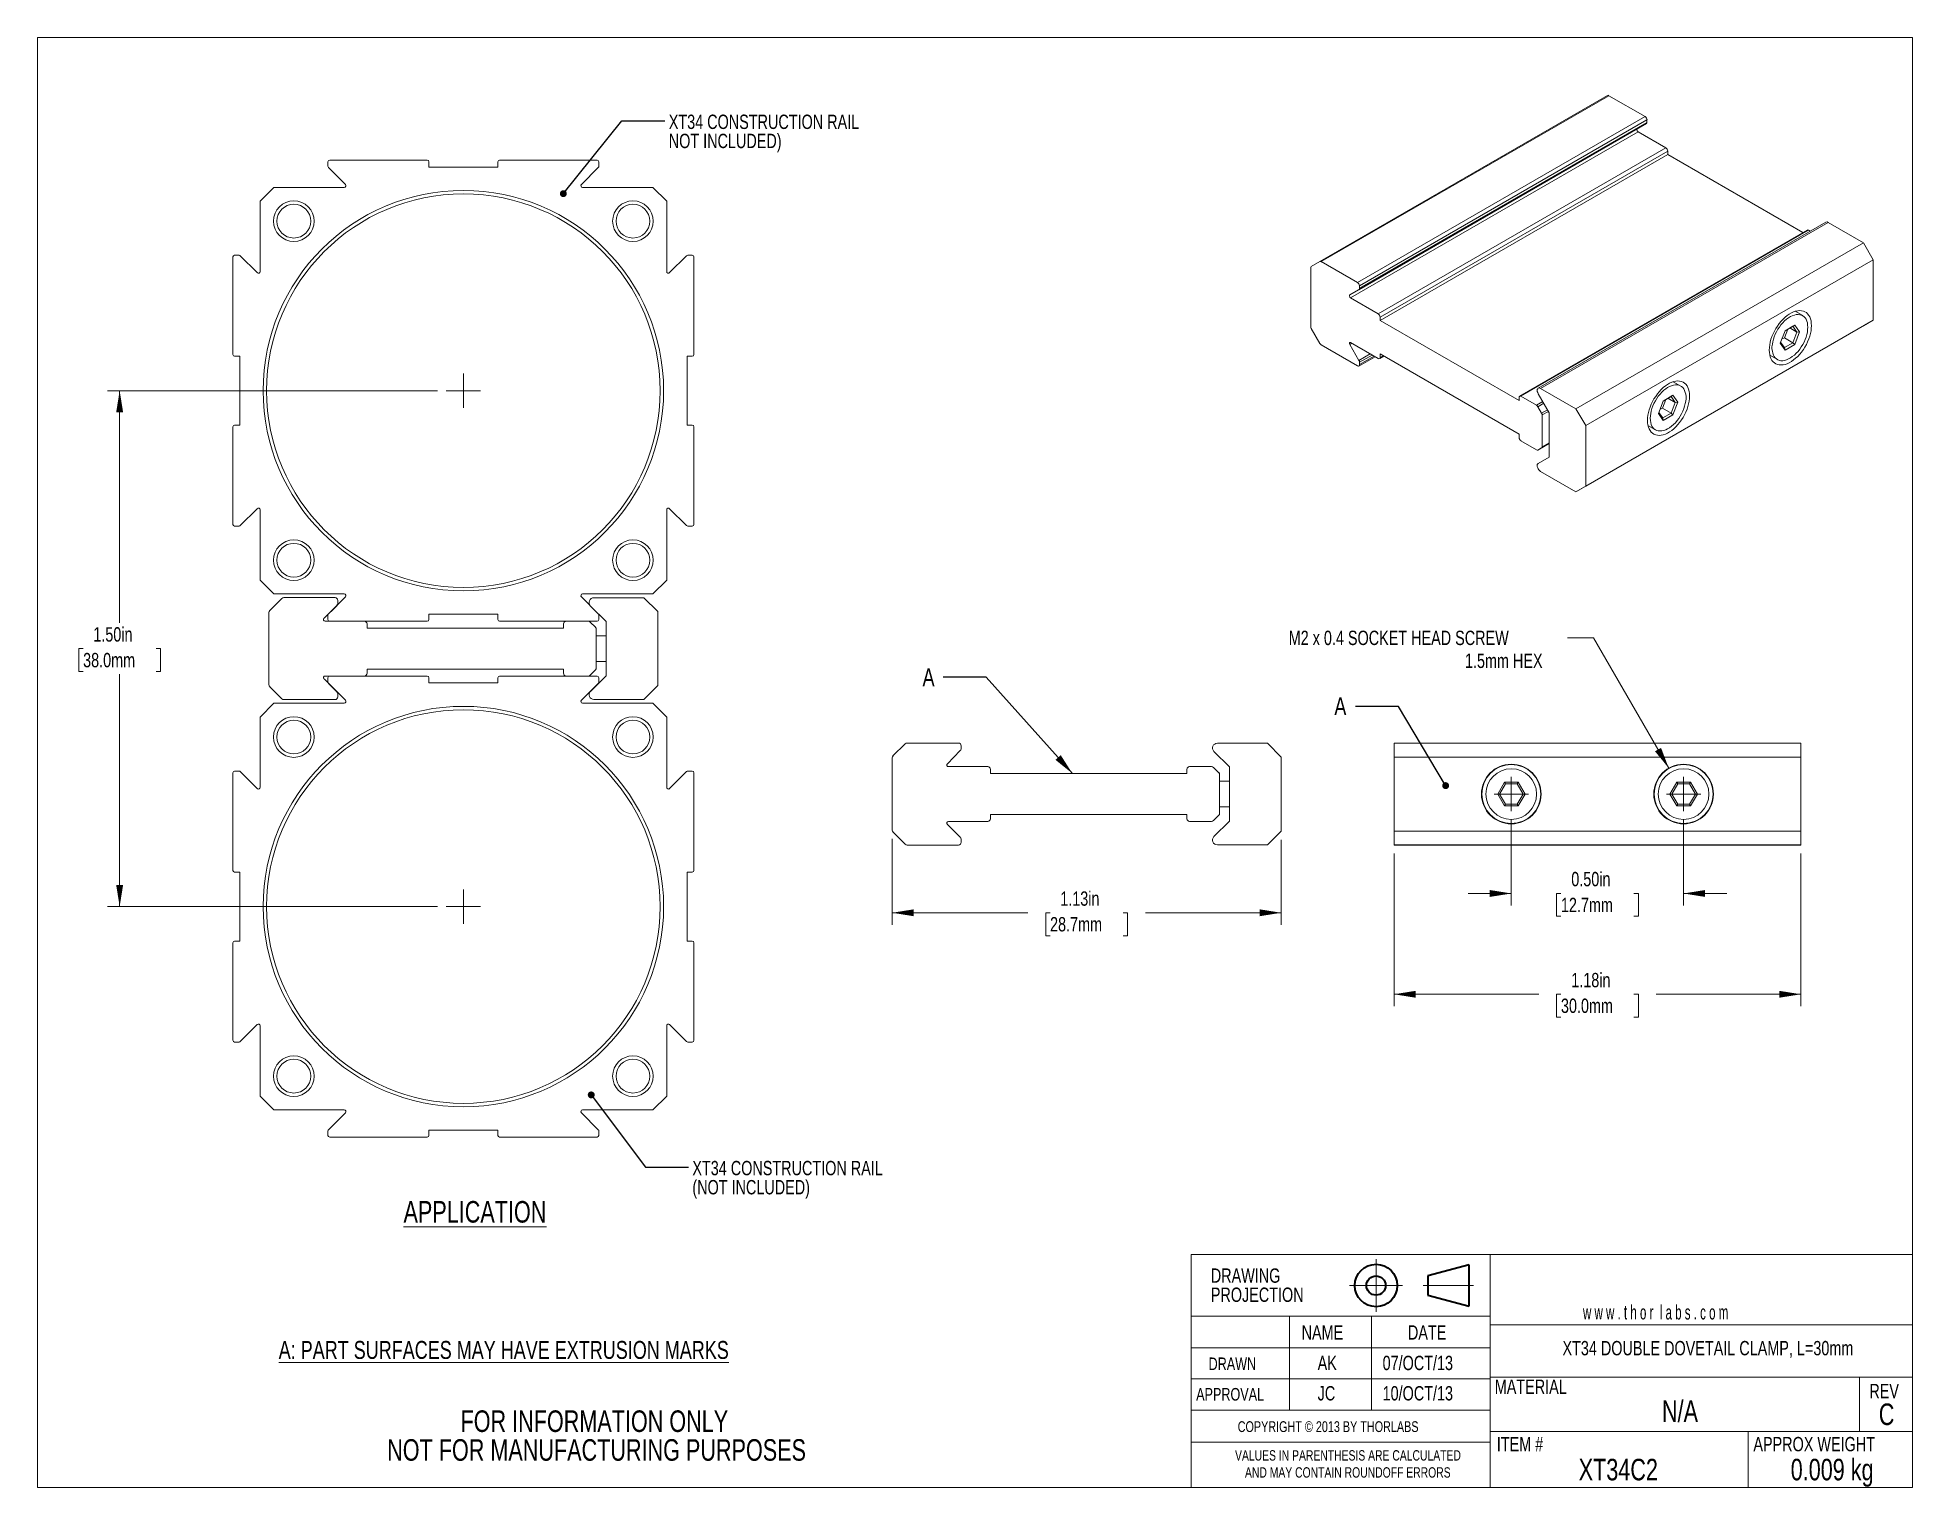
# Model space of a CAD drawing. Header units: inches. Extents: x 0.1 to 10.9, y 0 to 8.5.
import ezdxf

# ---------------------------------------------------------------- set-up
doc = ezdxf.new("R2010")
doc.units = ezdxf.units.IN
doc.header["$MEASUREMENT"] = 0
doc.header["$PDSIZE"] = -1
doc.linetypes.add('CENTERX2', pattern=[0.8, 0.5, -0.1, 0.1, -0.1])
doc.styles.add('SLDTEXTSTYLE0', font='TXT', dxfattribs={"width": 0.75})
doc.styles.add('SLDTEXTSTYLE1', font='TXT', dxfattribs={"width": 0.6})
doc.dimstyles.new('SLDDIMSTYLE0', dxfattribs={"dimtxt": 0.083333, "dimasz": 0.125, "dimexe": 0, "dimexo": 0.0625, "dimgap": 0.020833, "dimtad": 0, "dimtih": 1, "dimtoh": 1, "dimlfac": 0.5, "dimrnd": 1e-09, "dimzin": 12, "dimdsep": 46, "dimtxsty": 'SLDTEXTSTYLE0', "dimsah": 1, "dimcen": 0.09, "dimadec": 0, "dimazin": 3, "dimtfac": 1, "dimtofl": 0, "dimtmove": 0, "dimatfit": 3, "dimfxl": 1, "dimfrac": 2, "dimtolj": 1, "dimtzin": 12, "dimarcsym": 0})
doc.dimstyles.new('SLDDIMSTYLE1', dxfattribs={"dimtxt": 0.18, "dimasz": 0.125, "dimexe": 0, "dimexo": 0.0625, "dimgap": 0, "dimtad": 0, "dimtih": 1, "dimtoh": 1, "dimdec": 0, "dimrnd": 1e-09, "dimzin": 0, "dimdsep": 46, "dimtxsty": 'Standard', "dimsah": 1, "dimcen": 0.09, "dimadec": 0, "dimazin": 0, "dimtfac": 0.125, "dimtdec": 0, "dimtofl": 0, "dimtmove": 0, "dimatfit": 3, "dimfxl": 1, "dimfrac": 2, "dimtolj": 1, "dimtzin": 0, "dimarcsym": 0})
doc.dimstyles.new('SLDDIMSTYLE2', dxfattribs={"dimtxt": 0.083333, "dimasz": 0.125, "dimexe": 0, "dimexo": 0.0625, "dimgap": 0.020833, "dimtad": 0, "dimtih": 1, "dimtoh": 1, "dimlfac": 0.5, "dimrnd": 1e-09, "dimzin": 0, "dimdsep": 46, "dimtxsty": 'SLDTEXTSTYLE0', "dimsah": 1, "dimcen": 0.09, "dimadec": 0, "dimazin": 0, "dimtfac": 1, "dimtmove": 0, "dimatfit": 0, "dimfxl": 1, "dimfrac": 2, "dimtolj": 1, "dimtzin": 12, "dimarcsym": 0})
doc.dimstyles.new('SLDDIMSTYLE3', dxfattribs={"dimtxt": 0.083333, "dimasz": 0.125, "dimexe": 0, "dimexo": 0.0625, "dimgap": 0.020833, "dimtad": 0, "dimtih": 1, "dimtoh": 1, "dimlfac": 0.5, "dimrnd": 1e-09, "dimzin": 12, "dimdsep": 46, "dimtxsty": 'SLDTEXTSTYLE0', "dimsah": 1, "dimcen": 0, "dimadec": 0, "dimazin": 3, "dimtfac": 1, "dimtofl": 0, "dimtmove": 0, "dimatfit": 3, "dimfxl": 1, "dimfrac": 2, "dimtolj": 1, "dimtzin": 12, "dimarcsym": 0})
doc.dimstyles.new('SLDDIMSTYLE4', dxfattribs={"dimtxt": 0.18, "dimasz": 0.04, "dimexe": 0, "dimexo": 0.0625, "dimgap": 0, "dimtad": 0, "dimtih": 1, "dimtoh": 1, "dimdec": 0, "dimrnd": 1e-09, "dimzin": 0, "dimdsep": 46, "dimtxsty": 'Standard', "dimblk1": 'DOT', "dimblk2": 'DOT', "dimsah": 1, "dimcen": 0.09, "dimadec": 0, "dimazin": 0, "dimtfac": 0.04, "dimtdec": 0, "dimtofl": 0, "dimtmove": 0, "dimatfit": 3, "dimldrblk": 'DOT', "dimfxl": 1, "dimfrac": 2, "dimtolj": 1, "dimtzin": 0, "dimarcsym": 0})
doc.dimstyles.new('SLDDIMSTYLE5', dxfattribs={"dimtxt": 0.083333, "dimasz": 0.125, "dimexe": 0, "dimexo": 0.0625, "dimgap": 0.020833, "dimtad": 0, "dimtih": 1, "dimtoh": 1, "dimlfac": 0.5, "dimrnd": 1e-09, "dimzin": 4, "dimdsep": 46, "dimtxsty": 'SLDTEXTSTYLE0', "dimsah": 1, "dimcen": 0.09, "dimadec": 0, "dimazin": 1, "dimtfac": 1, "dimtofl": 0, "dimtmove": 0, "dimatfit": 3, "dimfxl": 1, "dimfrac": 2, "dimtolj": 1, "dimtzin": 12, "dimarcsym": 0})

# ---------------------------------------------------------------- blocks, each defined once
blk = doc.blocks.new('Third Angle Projection Block')
at = {"color": 7, "linetype": 'CENTERX2', "lineweight": 18}
for p, q in [((3.995, 0.938), (3.995, 0.554)), ((3.803, 0.746), (4.187, 0.746)), ((4.336, 0.746), (4.703, 0.746))]:
    blk.add_line(p, q, dxfattribs=at)
at = {"color": 7, "linetype": 'Continuous', "lineweight": 35}
for p, q in [((4.67, 0.896), (4.37, 0.815)), ((4.67, 0.596), (4.67, 0.896)), ((4.37, 0.815), (4.37, 0.676)), ((4.37, 0.676), (4.67, 0.596))]:
    blk.add_line(p, q, dxfattribs=at)
for radius in [0.154, 0.0696]:
    blk.add_circle((3.995, 0.746), radius, dxfattribs=at)
at = {"color": 7, "linetype": 'Continuous', "lineweight": 0}
blk.add_point((3.995, 0.746), dxfattribs=at)
blk = doc.blocks.new('SW_NOTE_0')
at = {"color": 0, "linetype": 'Continuous', "lineweight": 0, "char_height": 0.06, "attachment_point": 2, "style": 'SLDTEXTSTYLE0'}
for s, insert in [('VALUES IN PARENTHESIS ARE CALCULATED', (0.784, 0.077)), ('AND MAY CONTAIN ROUNDOFF ERRORS', (0.783, -0.022))]:
    blk.add_mtext(s, dxfattribs=dict(at, insert=insert))
blk = doc.blocks.new('SW_NOTE_1')
at = {"color": 0, "linetype": 'Continuous', "lineweight": 0, "char_height": 0.0833, "attachment_point": 1, "style": 'SLDTEXTSTYLE0'}
for s, insert in [('DRAWING', (0, 0.107)), ('PROJECTION', (0, -0.004))]:
    blk.add_mtext(s, dxfattribs=dict(at, insert=insert))
blk = doc.blocks.new('SW_NOTE_2')
at = {"color": 0, "linetype": 'Continuous', "lineweight": 0, "char_height": 0.125, "attachment_point": 2, "style": 'SLDTEXTSTYLE0'}
for s, insert in [('FOR INFORMATION ONLY', (0.986, 0.161)), ('NOT FOR MANUFACTURING PURPOSES', (0.999, -0.006))]:
    blk.add_mtext(s, dxfattribs=dict(at, insert=insert))
blk = doc.blocks.new('_D')
at = {"color": 7, "linetype": 'Continuous', "lineweight": 18}
for p, q in [((5.023, 3.801), (5.023, 3.301)), ((7.28, 3.795), (7.28, 3.301)), ((5.023, 3.371), (5.81, 3.371)), ((5.939, 3.371), (5.914, 3.371)), ((5.914, 3.371), (5.914, 3.238)), ((6.363, 3.371), (6.388, 3.371)), ((6.388, 3.371), (6.388, 3.238)), ((7.28, 3.371), (6.492, 3.371)), ((5.914, 3.238), (5.939, 3.238)), ((6.388, 3.238), (6.363, 3.238))]:
    blk.add_line(p, q, dxfattribs=at)
for points in [[(5.023, 3.371), (5.148, 3.351), (5.148, 3.391)], [(7.28, 3.371), (7.155, 3.391), (7.155, 3.351)]]:
    blk.add_solid(points, dxfattribs=at)
at = {"color": 7, "linetype": 'Continuous', "lineweight": 18, "char_height": 0.0833, "attachment_point": 1, "style": 'SLDTEXTSTYLE0'}
for s, insert in [('1.13in', (5.998, 3.495)), ('28.7mm', (5.939, 3.346))]:
    blk.add_mtext(s, dxfattribs=dict(at, insert=insert))
blk = doc.blocks.new('_D_1')
at = {"color": 7, "linetype": 'Continuous', "lineweight": 18}
for p, q in [((7.936, 3.715), (7.936, 2.828)), ((10.296, 3.715), (10.296, 2.828)), ((7.936, 2.898), (8.775, 2.898)), ((8.904, 2.898), (8.879, 2.898)), ((8.879, 2.898), (8.879, 2.766)), ((9.328, 2.898), (9.354, 2.898)), ((9.354, 2.898), (9.354, 2.766)), ((10.296, 2.898), (9.457, 2.898)), ((8.879, 2.766), (8.904, 2.766)), ((9.354, 2.766), (9.328, 2.766))]:
    blk.add_line(p, q, dxfattribs=at)
for points in [[(7.936, 2.898), (8.061, 2.878), (8.061, 2.918)], [(10.296, 2.898), (10.171, 2.918), (10.171, 2.878)]]:
    blk.add_solid(points, dxfattribs=at)
at = {"color": 7, "linetype": 'Continuous', "lineweight": 18, "char_height": 0.0833, "attachment_point": 1, "style": 'SLDTEXTSTYLE0'}
for s, insert in [('1.18in', (8.964, 3.022)), ('30.0mm', (8.904, 2.873))]:
    blk.add_mtext(s, dxfattribs=dict(at, insert=insert))
blk = doc.blocks.new('_D_2')
at = {"color": 7, "linetype": 'Continuous', "lineweight": 18}
for p, q in [((8.616, 3.91), (8.616, 3.413)), ((9.616, 3.91), (9.616, 3.413)), ((8.616, 3.483), (8.366, 3.483)), ((8.904, 3.483), (8.879, 3.483)), ((8.879, 3.483), (8.879, 3.351)), ((9.328, 3.483), (9.354, 3.483)), ((9.354, 3.483), (9.354, 3.351)), ((9.616, 3.483), (9.866, 3.483)), ((8.879, 3.351), (8.904, 3.351)), ((9.354, 3.351), (9.328, 3.351))]:
    blk.add_line(p, q, dxfattribs=at)
for points in [[(8.616, 3.483), (8.491, 3.503), (8.491, 3.463)], [(9.616, 3.483), (9.741, 3.463), (9.741, 3.503)]]:
    blk.add_solid(points, dxfattribs=at)
at = {"color": 7, "linetype": 'Continuous', "lineweight": 18, "char_height": 0.0833, "attachment_point": 1, "style": 'SLDTEXTSTYLE0'}
for s, insert in [('0.50in', (8.964, 3.608)), ('12.7mm', (8.904, 3.458))]:
    blk.add_mtext(s, dxfattribs=dict(at, insert=insert))
blk = doc.blocks.new('_D_3')
at = {"color": 7, "linetype": 'Continuous', "lineweight": 18}
for p, q in [((9.093, 4.966), (8.943, 4.966)), ((9.53, 4.21), (9.093, 4.966))]:
    blk.add_line(p, q, dxfattribs=at)
blk.add_solid([(9.53, 4.21), (9.485, 4.328), (9.45, 4.308)], dxfattribs=at)
at = {"color": 7, "linetype": 'Continuous', "lineweight": 18, "attachment_point": 1, "style": 'SLDTEXTSTYLE0'}
for s, insert, char_height in [('M2 x 0.4 SOCKET HEAD SCREW', (7.324, 5.008), 0.08333), ('1.5mm HEX', (8.347, 4.875), 0.0833)]:
    blk.add_mtext(s, dxfattribs=dict(at, insert=insert, char_height=char_height))
blk = doc.blocks.new('_DOT')
at = {"color": 0, "linetype": 'ByBlock', "lineweight": -2}
blk.add_line((-0.5, 0), (-1, 0), dxfattribs=at)
at = {"color": 0, "linetype": 'ByBlock', "const_width": 0.5}
blk.add_lwpolyline([(-0.25, 0, 1), (0.25, 0, 1)], format="xyb", close=True, dxfattribs=at)
blk = doc.blocks.new('SW_CENTERMARKSYMBOL_0')
at = {"color": 0, "linetype": 'Continuous', "lineweight": 0}
for q in [(-0.1, 0), (0, 0.1), (0, -0.1), (0.1, 0)]:
    blk.add_line((0, 0), q, dxfattribs=at)
blk = doc.blocks.new('SW_CENTERMARKSYMBOL_1')
at = {"color": 0, "linetype": 'Continuous', "lineweight": 0}
for q in [(-0.1, 0), (0, 0.1), (0, -0.1), (0.1, 0)]:
    blk.add_line((0, 0), q, dxfattribs=at)
blk = doc.blocks.new('_D_4')
at = {"color": 7, "linetype": 'Continuous', "lineweight": 18}
for p, q in [((2.384, 6.401), (0.469, 6.401)), ((0.539, 6.401), (0.539, 5.053)), ((0.327, 4.904), (0.302, 4.904)), ((0.302, 4.904), (0.302, 4.772)), ((0.751, 4.904), (0.776, 4.904)), ((0.776, 4.904), (0.776, 4.772)), ((0.302, 4.772), (0.327, 4.772)), ((0.539, 3.407), (0.539, 4.755)), ((0.776, 4.772), (0.751, 4.772)), ((2.384, 3.407), (0.469, 3.407))]:
    blk.add_line(p, q, dxfattribs=at)
for points in [[(0.539, 6.401), (0.519, 6.276), (0.559, 6.276)], [(0.539, 3.407), (0.559, 3.532), (0.519, 3.532)]]:
    blk.add_solid(points, dxfattribs=at)
at = {"color": 7, "linetype": 'Continuous', "lineweight": 18, "char_height": 0.0833, "attachment_point": 1, "style": 'SLDTEXTSTYLE0'}
for s, insert in [('1.50in', (0.386, 5.028)), ('38.0mm', (0.327, 4.879))]:
    blk.add_mtext(s, dxfattribs=dict(at, insert=insert))
blk = doc.blocks.new('SW_NOTE_3')
at = {"color": 0, "linetype": 'Continuous', "lineweight": 0, "char_height": 0.08333, "attachment_point": 1, "style": 'SLDTEXTSTYLE0'}
for s, insert in [('XT34 CONSTRUCTION RAIL', (0.023, 0.036)), ('NOT INCLUDED)', (0.023, -0.075))]:
    blk.add_mtext(s, dxfattribs=dict(at, insert=insert))
blk = doc.blocks.new('SW_NOTE_4')
at = {"color": 0, "linetype": 'Continuous', "lineweight": 0, "char_height": 0.08333, "attachment_point": 1, "style": 'SLDTEXTSTYLE0'}
for s, insert in [('XT34 CONSTRUCTION RAIL', (0.023, 0.036)), ('(NOT INCLUDED)', (0.023, -0.075))]:
    blk.add_mtext(s, dxfattribs=dict(at, insert=insert))
blk = doc.blocks.new('SW_CENTERMARKSYMBOL_2')
at = {"color": 0, "linetype": 'Continuous', "lineweight": 0}
for q in [(-0.1, 0), (0, 0.1), (0, -0.1), (0.1, 0)]:
    blk.add_line((0, 0), q, dxfattribs=at)
blk = doc.blocks.new('SW_CENTERMARKSYMBOL_3')
at = {"color": 0, "linetype": 'Continuous', "lineweight": 0}
for q in [(-0.1, 0), (0, 0.1), (0, -0.1), (0.1, 0)]:
    blk.add_line((0, 0), q, dxfattribs=at)

msp = doc.modelspace()

# ---------------------------------------------------------------- linework, layer by layer
at = {"color": 7, "linetype": 'Continuous', "lineweight": 18}
for p, q in [((0.062, 8.451), (10.944, 8.451)), ((0.062, 8.451), (0.062, 0.036)), ((10.944, 0.036), (10.944, 8.451)), ((9.174, 8.114), (7.505, 7.151)), ((9.182, 8.113), (7.513, 7.15)), ((9.392, 7.992), (9.182, 8.113)), ((9.392, 7.992), (7.723, 7.029)), ((9.4, 7.951), (7.731, 6.987)), ((9.403, 7.972), (7.735, 7.009)), ((9.403, 7.958), (7.735, 6.995)), ((9.347, 7.92), (9.4, 7.951)), ((9.403, 7.958), (9.403, 7.972)), ((9.347, 7.92), (7.678, 6.957)), ((9.352, 7.903), (7.683, 6.94)), ((9.512, 7.811), (9.352, 7.903)), ((1.748, 7.729), (1.748, 7.703)), ((2.324, 7.739), (1.758, 7.739)), ((2.334, 7.699), (2.334, 7.729)), ((2.734, 7.729), (2.734, 7.699)), ((3.31, 7.739), (2.744, 7.739)), ((3.32, 7.703), (3.32, 7.729)), ((9.512, 7.811), (7.844, 6.847)), ((9.524, 7.791), (7.855, 6.828)), ((9.524, 7.771), (7.855, 6.808)), ((9.524, 7.771), (9.524, 7.791)), ((10.308, 7.319), (9.524, 7.771)), ((1.751, 7.696), (1.849, 7.598)), ((2.734, 7.699), (2.334, 7.699)), ((3.219, 7.598), (3.317, 7.696)), ((1.434, 7.581), (1.354, 7.501)), ((1.842, 7.581), (1.434, 7.581)), ((3.634, 7.581), (3.226, 7.581)), ((3.714, 7.501), (3.634, 7.581)), ((1.354, 7.501), (1.354, 7.093)), ((3.714, 7.093), (3.714, 7.501)), ((10.333, 7.333), (8.664, 6.37)), ((10.341, 7.332), (8.672, 6.369)), ((10.441, 7.379), (8.772, 6.415)), ((10.455, 7.377), (8.786, 6.414)), ((10.351, 7.327), (10.341, 7.332)), ((10.66, 7.259), (10.455, 7.377)), ((1.232, 7.187), (1.206, 7.187)), ((1.337, 7.086), (1.239, 7.184)), ((3.829, 7.184), (3.731, 7.086)), ((3.862, 7.187), (3.836, 7.187)), ((10.66, 7.259), (8.991, 6.296)), ((10.716, 7.161), (10.66, 7.259)), ((1.196, 7.177), (1.196, 6.611)), ((3.872, 6.611), (3.872, 7.177)), ((7.452, 7.115), (7.452, 6.773)), ((7.505, 7.151), (7.455, 7.122)), ((7.723, 7.029), (7.513, 7.15)), ((10.716, 7.161), (9.048, 6.198)), ((10.716, 6.81), (10.716, 7.161)), ((7.678, 6.957), (7.731, 6.987)), ((7.735, 6.995), (7.735, 7.009)), ((7.844, 6.847), (7.683, 6.94)), ((10.307, 6.837), (10.263, 6.862)), ((7.455, 6.761), (7.505, 6.675)), ((7.855, 6.808), (7.855, 6.828)), ((8.661, 6.343), (7.855, 6.808)), ((10.66, 6.777), (8.991, 5.814)), ((10.716, 6.81), (9.048, 5.846)), ((10.177, 6.677), (10.205, 6.749)), ((10.201, 6.708), (10.22, 6.758)), ((10.205, 6.749), (10.261, 6.782)), ((10.25, 6.775), (10.205, 6.749)), ((10.233, 6.765), (10.274, 6.741)), ((10.261, 6.782), (10.25, 6.775)), ((10.274, 6.741), (10.25, 6.775)), ((10.261, 6.782), (10.289, 6.742)), ((10.66, 6.777), (10.716, 6.81)), ((7.513, 6.667), (7.723, 6.545)), ((7.731, 6.577), (7.678, 6.669)), ((7.683, 6.68), (7.844, 6.588)), ((10.205, 6.637), (10.177, 6.677)), ((10.179, 6.683), (10.202, 6.651)), ((10.185, 6.699), (10.201, 6.708)), ((10.201, 6.708), (10.25, 6.679)), ((10.202, 6.651), (10.25, 6.679)), ((10.202, 6.651), (10.205, 6.637)), ((10.261, 6.669), (10.205, 6.637)), ((10.25, 6.679), (10.274, 6.741)), ((10.261, 6.669), (10.25, 6.679)), ((10.289, 6.742), (10.261, 6.669)), ((10.289, 6.742), (10.274, 6.741)), ((1.206, 6.601), (1.236, 6.601)), ((1.236, 6.601), (1.236, 6.201)), ((3.832, 6.601), (3.862, 6.601)), ((3.832, 6.201), (3.832, 6.601)), ((7.731, 6.544), (7.825, 6.598)), ((7.735, 6.552), (7.735, 6.566)), ((7.852, 6.587), (7.877, 6.601)), ((7.855, 6.614), (8.661, 6.148)), ((7.855, 6.594), (7.855, 6.614)), ((10.116, 6.607), (10.16, 6.582)), ((9.6, 6.428), (9.556, 6.453)), ((8.661, 6.362), (8.661, 6.343)), ((8.762, 6.317), (8.672, 6.369)), ((8.772, 6.383), (8.836, 6.273)), ((8.991, 6.296), (8.786, 6.414)), ((9.47, 6.268), (9.498, 6.341)), ((9.494, 6.299), (9.513, 6.35)), ((9.498, 6.341), (9.554, 6.374)), ((9.543, 6.367), (9.498, 6.341)), ((9.525, 6.357), (9.567, 6.333)), ((9.554, 6.374), (9.543, 6.367)), ((9.567, 6.333), (9.543, 6.367)), ((9.543, 6.271), (9.567, 6.333)), ((9.554, 6.374), (9.582, 6.334)), ((9.582, 6.334), (9.554, 6.261)), ((9.582, 6.334), (9.567, 6.333)), ((8.792, 6.271), (8.77, 6.308)), ((8.795, 6.076), (8.795, 6.26)), ((8.836, 6.273), (8.836, 6.016)), ((9.048, 6.198), (8.991, 6.296)), ((9.498, 6.228), (9.47, 6.268)), ((9.472, 6.275), (9.495, 6.243)), ((9.478, 6.291), (9.494, 6.299)), ((9.494, 6.299), (9.543, 6.271)), ((9.495, 6.243), (9.543, 6.271)), ((9.495, 6.243), (9.498, 6.228)), ((9.554, 6.261), (9.498, 6.228)), ((9.543, 6.271), (9.554, 6.261)), ((1.196, 6.191), (1.196, 5.625)), ((1.236, 6.201), (1.206, 6.201)), ((3.862, 6.201), (3.832, 6.201)), ((3.872, 5.625), (3.872, 6.191)), ((8.661, 6.148), (8.661, 6.129)), ((8.672, 6.109), (8.762, 6.057)), ((9.048, 5.846), (9.048, 6.198)), ((9.409, 6.199), (9.453, 6.174)), ((8.836, 6.094), (8.77, 6.056)), ((8.77, 6.056), (8.792, 6.069)), ((8.836, 6.016), (8.772, 5.979)), ((8.786, 5.932), (8.991, 5.814)), ((8.991, 5.814), (9.048, 5.846)), ((1.239, 5.618), (1.337, 5.716)), ((1.354, 5.709), (1.354, 5.301)), ((3.714, 5.301), (3.714, 5.709)), ((3.731, 5.716), (3.829, 5.618)), ((1.206, 5.615), (1.232, 5.615)), ((3.836, 5.615), (3.862, 5.615)), ((1.354, 5.301), (1.434, 5.221)), ((3.634, 5.221), (3.714, 5.301)), ((1.481, 5.195), (1.41, 5.125)), ((1.434, 5.221), (1.842, 5.221)), ((1.789, 5.2), (1.492, 5.2)), ((1.725, 5.08), (1.801, 5.155)), ((1.849, 5.204), (1.751, 5.106)), ((1.805, 5.167), (1.805, 5.184)), ((3.317, 5.106), (3.219, 5.204)), ((3.226, 5.221), (3.634, 5.221)), ((3.272, 5.151), (3.362, 5.061)), ((3.582, 5.199), (3.292, 5.199)), ((3.662, 5.119), (3.582, 5.199)), ((3.662, 4.689), (3.662, 5.119)), ((1.405, 5.113), (1.405, 4.695)), ((1.959, 5.063), (1.732, 5.063)), ((1.748, 5.099), (1.748, 5.073)), ((1.758, 5.063), (2.324, 5.063)), ((1.975, 5.023), (1.975, 5.047)), ((3.115, 5.023), (1.975, 5.023)), ((2.334, 5.103), (2.734, 5.103)), ((2.334, 5.073), (2.334, 5.103)), ((2.734, 5.103), (2.734, 5.073)), ((2.744, 5.063), (3.31, 5.063)), ((3.115, 5.047), (3.115, 5.023)), ((3.259, 5.063), (3.131, 5.063)), ((3.301, 5.028), (3.27, 5.058)), ((3.305, 4.792), (3.305, 5.016)), ((3.32, 5.073), (3.32, 5.099)), ((3.362, 5.061), (3.362, 4.746)), ((3.362, 4.978), (3.305, 4.978)), ((3.305, 4.829), (3.362, 4.829)), ((1.41, 4.683), (1.481, 4.613)), ((1.801, 4.653), (1.725, 4.728)), ((1.732, 4.745), (1.959, 4.745)), ((1.748, 4.735), (1.748, 4.709)), ((1.751, 4.702), (1.849, 4.604)), ((2.324, 4.745), (1.758, 4.745)), ((1.975, 4.761), (1.975, 4.785)), ((1.975, 4.785), (3.115, 4.785)), ((2.334, 4.705), (2.334, 4.735)), ((2.734, 4.705), (2.334, 4.705)), ((2.734, 4.735), (2.734, 4.705)), ((3.31, 4.745), (2.744, 4.745)), ((3.115, 4.785), (3.115, 4.761)), ((3.131, 4.745), (3.259, 4.745)), ((3.219, 4.604), (3.317, 4.702)), ((3.27, 4.75), (3.301, 4.78)), ((3.362, 4.746), (3.272, 4.656)), ((3.32, 4.709), (3.32, 4.735)), ((3.582, 4.609), (3.662, 4.689)), ((1.434, 4.587), (1.354, 4.507)), ((1.842, 4.587), (1.434, 4.587)), ((1.492, 4.608), (1.789, 4.608)), ((1.805, 4.624), (1.805, 4.641)), ((3.634, 4.587), (3.226, 4.587)), ((3.292, 4.609), (3.582, 4.609)), ((3.714, 4.507), (3.634, 4.587)), ((1.354, 4.507), (1.354, 4.099)), ((3.714, 4.099), (3.714, 4.507)), ((5.407, 4.356), (5.109, 4.356)), ((7.2, 4.355), (6.91, 4.355)), ((7.28, 4.275), (7.2, 4.355)), ((10.296, 4.356), (7.936, 4.356)), ((7.936, 4.355), (7.936, 4.356)), ((10.296, 4.355), (7.936, 4.355)), ((7.936, 4.275), (7.936, 4.355)), ((10.296, 4.355), (10.296, 4.356)), ((10.296, 4.275), (10.296, 4.355)), ((5.023, 4.27), (5.023, 3.851)), ((5.098, 4.352), (5.027, 4.281)), ((5.343, 4.236), (5.418, 4.312)), ((5.423, 4.323), (5.423, 4.34)), ((6.89, 4.307), (6.98, 4.217)), ((7.28, 3.845), (7.28, 4.275)), ((10.296, 4.275), (7.936, 4.275)), ((7.936, 3.845), (7.936, 4.275)), ((10.296, 3.845), (10.296, 4.275)), ((1.196, 4.183), (1.196, 3.617)), ((1.232, 4.193), (1.206, 4.193)), ((1.337, 4.092), (1.239, 4.19)), ((3.829, 4.19), (3.731, 4.092)), ((3.862, 4.193), (3.836, 4.193)), ((3.872, 3.617), (3.872, 4.183)), ((5.577, 4.219), (5.35, 4.219)), ((5.593, 4.179), (5.593, 4.203)), ((6.733, 4.179), (5.593, 4.179)), ((6.733, 4.203), (6.733, 4.179)), ((6.876, 4.219), (6.749, 4.219)), ((6.918, 4.184), (6.887, 4.215)), ((6.923, 3.948), (6.923, 4.173)), ((6.98, 4.217), (6.98, 3.902)), ((6.98, 4.134), (6.923, 4.134)), ((8.537, 4.06), (8.577, 4.129)), ((8.577, 3.991), (8.537, 4.06)), ((8.548, 4.06), (8.537, 4.06)), ((8.582, 4.119), (8.548, 4.06)), ((8.548, 4.06), (8.582, 4.001)), ((8.577, 4.129), (8.656, 4.129)), ((8.577, 4.129), (8.582, 4.119)), ((8.65, 4.119), (8.582, 4.119)), ((8.656, 4.129), (8.65, 4.119)), ((8.685, 4.06), (8.65, 4.119)), ((8.65, 4.001), (8.685, 4.06)), ((8.656, 4.129), (8.696, 4.06)), ((8.696, 4.06), (8.656, 3.991)), ((8.696, 4.06), (8.685, 4.06)), ((9.537, 4.06), (9.577, 4.129)), ((9.577, 3.991), (9.537, 4.06)), ((9.548, 4.06), (9.537, 4.06)), ((9.582, 4.119), (9.548, 4.06)), ((9.548, 4.06), (9.582, 4.001)), ((9.577, 4.129), (9.656, 4.129)), ((9.582, 4.119), (9.577, 4.129)), ((9.65, 4.119), (9.582, 4.119)), ((9.656, 4.129), (9.65, 4.119)), ((9.685, 4.06), (9.65, 4.119)), ((9.65, 4.001), (9.685, 4.06)), ((9.656, 4.129), (9.696, 4.06)), ((9.696, 4.06), (9.656, 3.991)), ((9.696, 4.06), (9.685, 4.06)), ((5.593, 3.917), (5.593, 3.941)), ((5.593, 3.941), (6.733, 3.941)), ((6.733, 3.941), (6.733, 3.917)), ((6.887, 3.906), (6.918, 3.937)), ((6.923, 3.985), (6.98, 3.985)), ((8.582, 4.001), (8.577, 3.991)), ((8.656, 3.991), (8.577, 3.991)), ((8.582, 4.001), (8.65, 4.001)), ((8.65, 4.001), (8.656, 3.991)), ((9.582, 4.001), (9.577, 3.991)), ((9.656, 3.991), (9.577, 3.991)), ((9.582, 4.001), (9.65, 4.001)), ((9.656, 3.991), (9.65, 4.001)), ((5.027, 3.84), (5.098, 3.769)), ((5.418, 3.809), (5.343, 3.884)), ((5.35, 3.901), (5.577, 3.901)), ((6.749, 3.901), (6.876, 3.901)), ((6.98, 3.902), (6.89, 3.813)), ((7.2, 3.765), (7.28, 3.845)), ((10.296, 3.845), (7.936, 3.845)), ((7.936, 3.765), (7.936, 3.845)), ((10.296, 3.765), (10.296, 3.845)), ((5.109, 3.764), (5.407, 3.764)), ((5.423, 3.78), (5.423, 3.798)), ((6.91, 3.765), (7.2, 3.765)), ((10.296, 3.765), (7.936, 3.765)), ((7.936, 3.764), (7.936, 3.765)), ((10.296, 3.764), (7.936, 3.764)), ((10.296, 3.764), (10.296, 3.765)), ((1.206, 3.607), (1.236, 3.607)), ((1.236, 3.607), (1.236, 3.207)), ((3.832, 3.207), (3.832, 3.607)), ((3.832, 3.607), (3.862, 3.607)), ((1.196, 3.197), (1.196, 2.631)), ((1.236, 3.207), (1.206, 3.207)), ((3.862, 3.207), (3.832, 3.207)), ((3.872, 2.631), (3.872, 3.197)), ((1.239, 2.624), (1.337, 2.722)), ((3.731, 2.722), (3.829, 2.624)), ((1.206, 2.621), (1.232, 2.621)), ((1.354, 2.715), (1.354, 2.307)), ((3.714, 2.307), (3.714, 2.715)), ((3.836, 2.621), (3.862, 2.621)), ((1.354, 2.307), (1.434, 2.227)), ((3.634, 2.227), (3.714, 2.307)), ((1.434, 2.227), (1.842, 2.227)), ((1.849, 2.21), (1.751, 2.112)), ((3.317, 2.112), (3.219, 2.21)), ((3.226, 2.227), (3.634, 2.227)), ((1.748, 2.105), (1.748, 2.079)), ((1.758, 2.069), (2.324, 2.069)), ((2.334, 2.109), (2.734, 2.109)), ((2.334, 2.079), (2.334, 2.109)), ((2.734, 2.109), (2.734, 2.079)), ((2.744, 2.069), (3.31, 2.069)), ((3.32, 2.079), (3.32, 2.105)), ((10.944, 1.387), (10.944, 1.97)), ((6.757, 0.298), (6.757, 1.387)), ((6.757, 1.387), (8.494, 1.387)), ((8.494, 1.387), (8.494, 0.036)), ((8.494, 1.387), (10.944, 1.387)), ((6.757, 0.484), (6.757, 1.03)), ((6.757, 0.036), (6.757, 1.03)), ((8.494, 1.03), (6.757, 1.03)), ((7.328, 1.03), (7.328, 0.484)), ((7.804, 1.03), (7.804, 0.484)), ((8.494, 0.98), (10.944, 0.98)), ((8.494, 0.846), (6.757, 0.846)), ((8.494, 0.666), (6.757, 0.666)), ((8.494, 0.676), (10.944, 0.676)), ((10.637, 0.676), (10.637, 0.36)), ((8.494, 0.484), (6.757, 0.484)), ((6.757, 0.484), (6.757, 0.298)), ((8.494, 0.36), (10.944, 0.36)), ((9.99, 0.36), (9.99, 0.036)), ((6.757, 0.298), (8.494, 0.298)), ((10.944, 0.036), (0.062, 0.036))]:
    msp.add_line(p, q, dxfattribs=at)
at = {"color": 8, "linetype": 'Continuous', "lineweight": 18}
for p, q in [((7.69, 6.676), (7.678, 6.669)), ((7.797, 6.615), (7.731, 6.577)), ((7.808, 6.608), (7.735, 6.566)), ((7.82, 6.601), (7.735, 6.552)), ((7.872, 6.604), (7.855, 6.594)), ((8.798, 6.338), (8.762, 6.317)), ((8.804, 6.328), (8.77, 6.308)), ((8.826, 6.29), (8.792, 6.271)), ((8.831, 6.28), (8.795, 6.26)), ((8.836, 6.099), (8.795, 6.076)), ((8.836, 6.094), (8.792, 6.069))]:
    msp.add_line(p, q, dxfattribs=at)
at = {"color": 7, "linetype": 'Continuous', "lineweight": 18, "flags": 128}
for points in [[(9.352, 7.903), (9.35, 7.905), (9.348, 7.907), (9.346, 7.909), (9.345, 7.912), (9.345, 7.915), (9.345, 7.917), (9.346, 7.919), (9.347, 7.92)], [(7.683, 6.94), (7.681, 6.941), (7.679, 6.943), (7.678, 6.946), (7.677, 6.949), (7.676, 6.951), (7.676, 6.954), (7.677, 6.955), (7.678, 6.957)], [(10.358, 6.778), (10.357, 6.792), (10.356, 6.806), (10.352, 6.818), (10.348, 6.829), (10.343, 6.838), (10.336, 6.847), (10.329, 6.854), (10.32, 6.859), (10.311, 6.863), (10.3, 6.865), (10.29, 6.866), (10.278, 6.865), (10.266, 6.862), (10.254, 6.858), (10.242, 6.853), (10.229, 6.845), (10.217, 6.837), (10.205, 6.827), (10.193, 6.816), (10.182, 6.804), (10.171, 6.79), (10.161, 6.776), (10.151, 6.762), (10.143, 6.746), (10.135, 6.731), (10.129, 6.715), (10.123, 6.699), (10.119, 6.683), (10.116, 6.667), (10.114, 6.652), (10.113, 6.637), (10.114, 6.623), (10.116, 6.61), (10.119, 6.598), (10.123, 6.587), (10.129, 6.577), (10.135, 6.569), (10.143, 6.562), (10.151, 6.557), (10.161, 6.553), (10.171, 6.55), (10.182, 6.55), (10.193, 6.551), (10.205, 6.553), (10.217, 6.557), (10.229, 6.563), (10.242, 6.57), (10.254, 6.579), (10.266, 6.589), (10.278, 6.6), (10.29, 6.612), (10.3, 6.625), (10.311, 6.639), (10.32, 6.654), (10.329, 6.669), (10.336, 6.685), (10.343, 6.701), (10.348, 6.717), (10.352, 6.733), (10.356, 6.749), (10.357, 6.764), (10.358, 6.778)], [(10.181, 6.575), (10.191, 6.575), (10.202, 6.577), (10.213, 6.58), (10.225, 6.585), (10.236, 6.591), (10.247, 6.599), (10.259, 6.608), (10.27, 6.618), (10.28, 6.629), (10.29, 6.642), (10.299, 6.655), (10.308, 6.669), (10.315, 6.683), (10.322, 6.697), (10.327, 6.712), (10.331, 6.727), (10.335, 6.741), (10.336, 6.756), (10.337, 6.769), (10.336, 6.782), (10.335, 6.794), (10.331, 6.805), (10.327, 6.815), (10.322, 6.823), (10.315, 6.83), (10.308, 6.836), (10.299, 6.84), (10.29, 6.842), (10.28, 6.843), (10.27, 6.843), (10.259, 6.84), (10.247, 6.836), (10.236, 6.831), (10.225, 6.824), (10.213, 6.815), (10.202, 6.806), (10.191, 6.795), (10.181, 6.783), (10.172, 6.77), (10.163, 6.757), (10.155, 6.743), (10.148, 6.728), (10.142, 6.714), (10.137, 6.699), (10.133, 6.684), (10.131, 6.67), (10.129, 6.656), (10.129, 6.643), (10.131, 6.63), (10.133, 6.619), (10.137, 6.608), (10.142, 6.599), (10.148, 6.591), (10.155, 6.585), (10.163, 6.58), (10.172, 6.577), (10.181, 6.575)], [(7.678, 6.669), (7.677, 6.672), (7.676, 6.674), (7.676, 6.677), (7.677, 6.679), (7.678, 6.68), (7.679, 6.681), (7.681, 6.681), (7.683, 6.68)], [(9.651, 6.37), (9.65, 6.384), (9.648, 6.397), (9.645, 6.409), (9.641, 6.42), (9.636, 6.43), (9.629, 6.438), (9.621, 6.445), (9.613, 6.451), (9.603, 6.455), (9.593, 6.457), (9.582, 6.458), (9.571, 6.457), (9.559, 6.454), (9.547, 6.45), (9.535, 6.444), (9.522, 6.437), (9.51, 6.429), (9.498, 6.419), (9.486, 6.408), (9.475, 6.395), (9.464, 6.382), (9.454, 6.368), (9.444, 6.353), (9.436, 6.338), (9.428, 6.322), (9.421, 6.306), (9.416, 6.29), (9.412, 6.274), (9.409, 6.259), (9.407, 6.244), (9.406, 6.229), (9.407, 6.215), (9.409, 6.202), (9.412, 6.19), (9.416, 6.179), (9.421, 6.169), (9.428, 6.161), (9.436, 6.154), (9.444, 6.148), (9.454, 6.144), (9.464, 6.142), (9.475, 6.141), (9.486, 6.142), (9.498, 6.145), (9.51, 6.149), (9.522, 6.155), (9.535, 6.162), (9.547, 6.17), (9.559, 6.18), (9.571, 6.191), (9.582, 6.204), (9.593, 6.217), (9.603, 6.231), (9.613, 6.246), (9.621, 6.261), (9.629, 6.277), (9.636, 6.293), (9.641, 6.309), (9.645, 6.325), (9.648, 6.34), (9.65, 6.356), (9.651, 6.37)], [(9.578, 6.227), (9.588, 6.24), (9.596, 6.253), (9.604, 6.267), (9.611, 6.282), (9.617, 6.297), (9.622, 6.311), (9.626, 6.326), (9.629, 6.34), (9.63, 6.354), (9.63, 6.368), (9.629, 6.38), (9.626, 6.391), (9.622, 6.402), (9.617, 6.411), (9.611, 6.419), (9.604, 6.425), (9.596, 6.43), (9.588, 6.433), (9.578, 6.435), (9.568, 6.435), (9.557, 6.433), (9.546, 6.43), (9.535, 6.426), (9.523, 6.419), (9.512, 6.412), (9.501, 6.403), (9.49, 6.392), (9.479, 6.381), (9.469, 6.369), (9.46, 6.355), (9.452, 6.342), (9.444, 6.327), (9.437, 6.313), (9.432, 6.298), (9.428, 6.283), (9.425, 6.269), (9.423, 6.255), (9.422, 6.241), (9.423, 6.228), (9.425, 6.216), (9.428, 6.205), (9.432, 6.195), (9.437, 6.187), (9.444, 6.18), (9.452, 6.174), (9.46, 6.17), (9.469, 6.168), (9.479, 6.167), (9.49, 6.168), (9.501, 6.17), (9.512, 6.174), (9.523, 6.179), (9.535, 6.186), (9.546, 6.195), (9.557, 6.204), (9.568, 6.215), (9.578, 6.227)], [(8.786, 6.414), (8.781, 6.416), (8.776, 6.417), (8.772, 6.415), (8.769, 6.412), (8.767, 6.408), (8.766, 6.402), (8.767, 6.396), (8.769, 6.39), (8.772, 6.383)], [(8.772, 5.979), (8.769, 5.976), (8.767, 5.972), (8.766, 5.966), (8.767, 5.96), (8.769, 5.953), (8.772, 5.947), (8.776, 5.941), (8.781, 5.936), (8.786, 5.932)]]:
    msp.add_lwpolyline(points, dxfattribs=at)
at = {"color": 7, "linetype": 'Continuous', "lineweight": 18}
for centre, radius in [((2.534, 6.401), 1.162), ((2.534, 6.401), 1.142), ((1.55, 7.385), 0.118), ((1.55, 7.385), 0.098), ((3.518, 7.385), 0.118), ((3.518, 7.385), 0.098), ((1.55, 5.417), 0.118), ((1.55, 5.417), 0.098), ((3.518, 5.417), 0.118), ((3.518, 5.417), 0.098), ((2.534, 3.407), 1.162), ((2.534, 3.407), 1.142), ((1.55, 4.391), 0.118), ((1.55, 4.391), 0.098), ((3.518, 4.391), 0.118), ((3.518, 4.391), 0.098), ((8.616, 4.06), 0.173), ((8.616, 4.06), 0.171), ((8.616, 4.06), 0.147), ((9.616, 4.06), 0.173), ((9.616, 4.06), 0.171), ((9.616, 4.06), 0.147), ((1.55, 2.423), 0.118), ((1.55, 2.423), 0.098), ((3.518, 2.423), 0.118), ((3.518, 2.423), 0.098)]:
    msp.add_circle(centre, radius, dxfattribs=at)
for centre, radius, start, end in [((9.177, 8.107), 0.00805, 54.3818, 114.314), ((9.379, 7.971), 0.0246, 2.6055, 57.3945), ((9.395, 7.957), 0.00805, 305.698, 5.6204), ((1.758, 7.729), 0.01, 90, 180), ((2.324, 7.729), 0.01, 0, 90), ((2.744, 7.729), 0.01, 90, 180), ((3.31, 7.729), 0.01, 0, 90), ((9.499, 7.79), 0.0246, 2.6055, 57.3945), ((1.758, 7.703), 0.01, 180, 225), ((3.31, 7.703), 0.01, 315, 0), ((1.842, 7.591), 0.01, 270, 45), ((3.226, 7.591), 0.01, 135, 270), ((10.336, 7.326), 0.00805, 54.3824, 114.3071), ((10.447, 7.366), 0.014, 54.3174, 114.3721), ((1.206, 7.177), 0.01, 90, 180), ((1.232, 7.177), 0.01, 45, 90), ((3.836, 7.177), 0.01, 90, 135), ((3.862, 7.177), 0.01, 0, 90), ((1.344, 7.093), 0.01, 225, 0), ((3.724, 7.093), 0.01, 180, 315), ((7.46, 7.115), 0.00805, 125.698, 185.6204), ((7.508, 7.143), 0.00805, 54.3818, 114.314), ((7.71, 7.008), 0.0246, 2.6055, 57.3945), ((7.727, 6.994), 0.00805, 305.698, 5.6204), ((7.475, 6.773), 0.0231, 181.9565, 211.1437), ((7.83, 6.827), 0.0246, 2.6055, 57.3945), ((7.525, 6.686), 0.0231, 208.8556, 238.0453), ((1.206, 6.611), 0.01, 180, 270), ((3.862, 6.611), 0.01, 270, 0), ((7.728, 6.551), 0.00699, 230.7967, 9.214), ((7.712, 6.565), 0.0231, 1.9565, 31.1437), ((7.848, 6.593), 0.00699, 230.7967, 9.214), ((8.668, 6.363), 0.00699, 50.7967, 189.214), ((8.75, 6.297), 0.0231, 28.8556, 58.0453), ((8.772, 6.259), 0.0231, 1.9565, 31.1437), ((1.206, 6.191), 0.01, 90, 180), ((3.862, 6.191), 0.01, 0, 90), ((8.686, 6.13), 0.0246, 182.6055, 237.3945), ((8.767, 6.064), 0.00805, 234.3818, 294.314), ((8.787, 6.075), 0.00805, 305.698, 5.6204), ((1.344, 5.709), 0.01, 0, 135), ((3.724, 5.709), 0.01, 45, 180), ((1.206, 5.625), 0.01, 180, 270), ((1.232, 5.625), 0.01, 270, 315), ((3.836, 5.625), 0.01, 225, 270), ((3.862, 5.625), 0.01, 270, 0), ((1.421, 5.113), 0.016, 135, 180), ((1.492, 5.184), 0.016, 90, 135), ((1.789, 5.184), 0.016, 0, 90), ((1.789, 5.167), 0.016, 315, 0), ((1.842, 5.211), 0.01, 315, 90), ((3.226, 5.211), 0.01, 90, 225), ((3.292, 5.171), 0.028, 90, 225.0002), ((1.732, 5.073), 0.01, 135, 270), ((1.758, 5.099), 0.01, 135, 180), ((1.758, 5.073), 0.01, 180, 270), ((1.959, 5.047), 0.016, 0, 90), ((2.324, 5.073), 0.01, 270, 0), ((2.744, 5.073), 0.01, 180, 270), ((3.131, 5.047), 0.016, 90, 180), ((3.259, 5.047), 0.016, 45, 90), ((3.289, 5.016), 0.016, 0, 45), ((3.31, 5.073), 0.01, 270, 0), ((3.31, 5.099), 0.01, 0, 45), ((3.289, 4.792), 0.016, 315, 0), ((1.421, 4.695), 0.016, 180, 225), ((1.732, 4.735), 0.01, 90, 225), ((1.758, 4.735), 0.01, 90, 180), ((1.758, 4.709), 0.01, 180, 225), ((1.959, 4.761), 0.016, 270, 0), ((2.324, 4.735), 0.01, 0, 90), ((2.744, 4.735), 0.01, 90, 180), ((3.131, 4.761), 0.016, 180, 270), ((3.259, 4.761), 0.016, 270, 315), ((3.31, 4.735), 0.01, 0, 90), ((3.31, 4.709), 0.01, 315, 0), ((1.492, 4.624), 0.016, 225, 270), ((1.789, 4.624), 0.016, 270, 0), ((1.789, 4.641), 0.016, 0, 45), ((1.842, 4.597), 0.01, 270, 45), ((3.226, 4.597), 0.01, 135, 270), ((3.292, 4.637), 0.028, 135.0012, 270), ((5.109, 4.34), 0.016, 90, 135), ((5.407, 4.34), 0.016, 0, 90), ((6.91, 4.327), 0.028, 90, 225.0002), ((5.039, 4.27), 0.016, 135, 180), ((5.407, 4.323), 0.016, 315, 0), ((1.206, 4.183), 0.01, 90, 180), ((1.232, 4.183), 0.01, 45, 90), ((3.836, 4.183), 0.01, 90, 135), ((3.862, 4.183), 0.01, 0, 90), ((5.35, 4.229), 0.01, 135, 270), ((5.577, 4.203), 0.016, 0, 90), ((6.749, 4.203), 0.016, 90, 180), ((6.876, 4.203), 0.016, 45, 90), ((6.907, 4.173), 0.016, 0, 45), ((1.344, 4.099), 0.01, 225, 0), ((3.724, 4.099), 0.01, 180, 315), ((6.907, 3.948), 0.016, 315, 0), ((5.039, 3.851), 0.016, 180, 225), ((5.35, 3.891), 0.01, 90, 225), ((5.407, 3.798), 0.016, 0, 45), ((5.577, 3.917), 0.016, 270, 0), ((6.749, 3.917), 0.016, 180, 270), ((6.876, 3.917), 0.016, 270, 315), ((6.91, 3.793), 0.028, 135.0012, 270), ((5.109, 3.78), 0.016, 225, 270), ((5.407, 3.78), 0.016, 270, 0), ((1.206, 3.617), 0.01, 180, 270), ((3.862, 3.617), 0.01, 270, 0), ((1.206, 3.197), 0.01, 90, 180), ((3.862, 3.197), 0.01, 0, 90), ((1.344, 2.715), 0.01, 0, 135), ((3.724, 2.715), 0.01, 45, 180), ((1.206, 2.631), 0.01, 180, 270), ((1.232, 2.631), 0.01, 270, 315), ((3.836, 2.631), 0.01, 225, 270), ((3.862, 2.631), 0.01, 270, 0), ((1.842, 2.217), 0.01, 315, 90), ((3.226, 2.217), 0.01, 90, 225), ((1.758, 2.105), 0.01, 135, 180), ((1.758, 2.079), 0.01, 180, 270), ((2.324, 2.079), 0.01, 270, 0), ((2.744, 2.079), 0.01, 180, 270), ((3.31, 2.079), 0.01, 270, 0), ((3.31, 2.105), 0.01, 0, 45)]:
    msp.add_arc(centre, radius, start, end, dxfattribs=at)

# ---------------------------------------------------------------- block references
at = {"color": 7, "linetype": 'Continuous', "lineweight": 0}
for name, p in [('SW_NOTE_3', (3.703, 7.967)), ('SW_CENTERMARKSYMBOL_2', (2.534, 6.401)), ('SW_CENTERMARKSYMBOL_0', (8.616, 4.06)), ('SW_CENTERMARKSYMBOL_1', (9.616, 4.06)), ('SW_CENTERMARKSYMBOL_3', (2.534, 3.407)), ('SW_NOTE_4', (3.84, 1.895)), ('SW_NOTE_1', (6.872, 1.2)), ('SW_NOTE_2', (2.308, 0.322)), ('SW_NOTE_0', (6.884, 0.175))]:
    msp.add_blockref(name, p, dxfattribs=at)
at = {"color": 7, "linetype": 'Continuous', "xscale": 0.8, "yscale": 0.8, "zscale": 0.8}
msp.add_blockref('Third Angle Projection Block', (4.635, 0.611), dxfattribs=at)

# ---------------------------------------------------------------- texts
at = {"color": 7, "linetype": 'Continuous', "lineweight": 0}
for s, insert, char_height, attachment_point, style in [('A', (5.199, 4.79), 0.104, 1, 'SLDTEXTSTYLE0'), ('A', (7.589, 4.622), 0.104, 1, 'SLDTEXTSTYLE0'), ('\\LAPPLICATION', (2.601, 1.698), 0.125, 2, 'SLDTEXTSTYLE0'), ('w w w . t h o r  l a b s . c o m', (9.032, 1.094), 0.08333, 1, 'SLDTEXTSTYLE1'), ('\\L  A: PART SURFACES MAY HAVE EXTRUSION MARKS', (1.404, 0.886), 0.10417, 1, 'SLDTEXTSTYLE0'), ('NAME', (7.399, 0.977), 0.0833, 1, 'SLDTEXTSTYLE0'), ('DATE', (8.016, 0.977), 0.0833, 1, 'SLDTEXTSTYLE0'), ('XT34 DOUBLE DOVETAIL CLAMP, L=30mm', (9.757, 0.886), 0.08333, 2, 'SLDTEXTSTYLE0'), ('DRAWN', (6.859, 0.79), 0.0729, 1, 'SLDTEXTSTYLE0'), ('AK', (7.492, 0.8), 0.0833, 1, 'SLDTEXTSTYLE0'), ('07/OCT/13', (7.869, 0.8), 0.0833, 1, 'SLDTEXTSTYLE0'), ('MATERIAL', (8.52, 0.662), 0.0833, 1, 'SLDTEXTSTYLE0'), ('APPROVAL', (6.787, 0.613), 0.0729, 1, 'SLDTEXTSTYLE0'), ('JC', (7.492, 0.624), 0.0833, 1, 'SLDTEXTSTYLE0'), ('10/OCT/13', (7.869, 0.624), 0.0833, 1, 'SLDTEXTSTYLE0'), ('N/A', (9.595, 0.541), 0.125, 2, 'SLDTEXTSTYLE0'), ('REV', (10.694, 0.637), 0.0833, 1, 'SLDTEXTSTYLE0'), ('C', (10.794, 0.523), 0.125, 2, 'SLDTEXTSTYLE0'), ('COPYRIGHT © 2013 BY THORLABS', (7.028, 0.42), 0.0625, 1, 'SLDTEXTSTYLE0'), ('ITEM #', (8.532, 0.329), 0.0833, 1, 'SLDTEXTSTYLE0'), ('APPROX WEIGHT', (10.021, 0.329), 0.08333, 1, 'SLDTEXTSTYLE0'), ('XT34C2', (9.237, 0.202), 0.125, 2, 'SLDTEXTSTYLE0'), ('0.009 kg', (10.478, 0.202), 0.125, 2, 'SLDTEXTSTYLE0')]:
    msp.add_mtext(s, dxfattribs=dict(at, insert=insert, char_height=char_height, attachment_point=attachment_point, style=style))

# ---------------------------------------------------------------- dimensions: what is measured, and where the dimension line sits
at = {"color": 7, "linetype": 'Continuous', "lineweight": 18}
dim = msp.add_linear_dim(base=(0.539, 3.407), p1=(2.434, 6.401), p2=(2.434, 3.407), angle=90, dimstyle='SLDDIMSTYLE5', dxfattribs=at)
dim.commit()
dim.dimension.update_dxf_attribs({"geometry": '_D_4', "text_midpoint": (0.539, 4.904), "dimtype": 160})
dim = msp.add_diameter_dim_2p(p1=(9.703, 3.91), p2=(9.53, 4.21), text='M2 x 0.4 SOCKET HEAD SCREW\\P1.5mm HEX', dimstyle='SLDDIMSTYLE3', override={"dimpost": '<>'}, dxfattribs=at)
dim.commit()
dim.dimension.update_dxf_attribs({"geometry": '_D_3', "text_midpoint": (8.133, 4.966), "dimtype": 163})
for base, p1, p2, dimstyle, picture, middle in [((9.616, 3.483), (8.616, 3.96), (9.616, 3.96), 'SLDDIMSTYLE2', '_D_2', (9.116, 3.483)), ((7.28, 3.371), (5.023, 3.851), (7.28, 3.845), 'SLDDIMSTYLE0', '_D', (6.151, 3.371)), ((10.296, 2.898), (7.936, 3.765), (10.296, 3.765), 'SLDDIMSTYLE0', '_D_1', (9.116, 2.898))]:
    dim = msp.add_linear_dim(base=base, p1=p1, p2=p2, dimstyle=dimstyle, dxfattribs=at)
    dim.commit()
    dim.dimension.update_dxf_attribs({"geometry": picture, "text_midpoint": middle, "dimtype": 160})

# ---------------------------------------------------------------- leaders
at = {"color": 7, "linetype": 'Continuous', "lineweight": 0}
for points, dimstyle in [([(3.114, 7.544), (3.453, 7.967), (3.703, 7.967)], 'SLDDIMSTYLE4'), ([(6.069, 4.179), (5.569, 4.738), (5.319, 4.738)], 'SLDDIMSTYLE1'), ([(8.235, 4.109), (7.961, 4.569), (7.711, 4.569)], 'SLDDIMSTYLE4'), ([(3.276, 2.314), (3.59, 1.895), (3.84, 1.895)], 'SLDDIMSTYLE4')]:
    msp.add_leader(points, dimstyle=dimstyle, dxfattribs=at)

doc.saveas('drawing.dxf')
